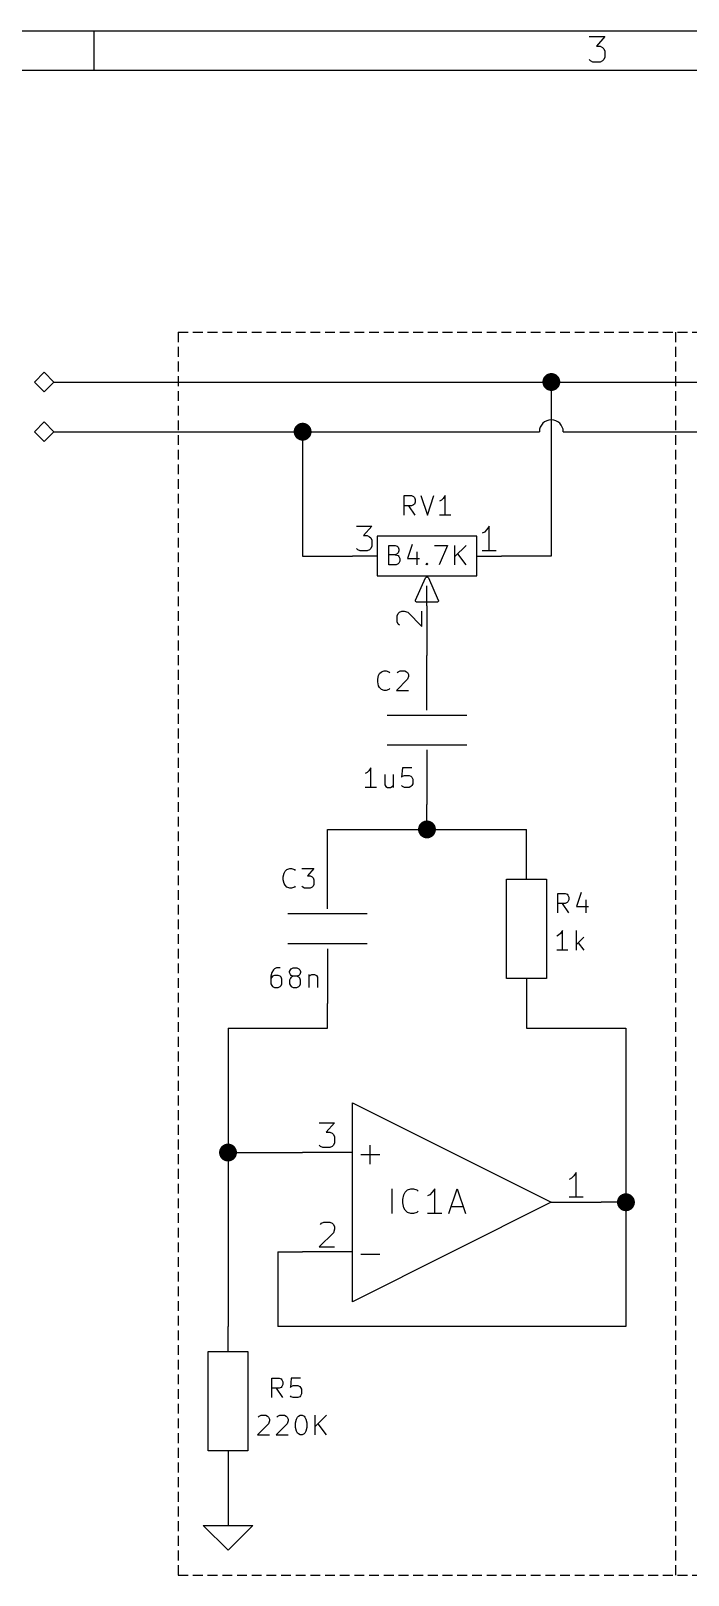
# Model space of a CAD drawing. Header units: millimetres. Extents: x 10 to 287, y -200 to -10.
# Drawn here: x 106.8 to 140.3, y -88.9 to -10 of the extents above; entities that cross this region are included whole.
import ezdxf

# ---------------------------------------------------------------- set-up
doc = ezdxf.new("R2010")
doc.units = ezdxf.units.MM
doc.linetypes.add('DASHED', pattern=[0.75, 0.5, -0.25])
for name, color, linetype in [('BLUETWENTY', 160, 'CONTINUOUS'), ('GREENSIXTYFIVE', 129, 'CONTINUOUS'), ('LIGHTBLUE', 172, 'CONTINUOUS'), ('LIGHTGREEN', 92, 'CONTINUOUS'), ('LIGHTORANGE', 30, 'CONTINUOUS'), ('LIGHTRED', 12, 'CONTINUOUS'), ('PUREORANGE', 40, 'CONTINUOUS'), ('RED', 14, 'CONTINUOUS'), ('WHITE', 250, 'CONTINUOUS')]:
    doc.layers.add(name, color=color, linetype=linetype)

msp = doc.modelspace()

# ---------------------------------------------------------------- linework, layer by layer
at = {"layer": 'BLUETWENTY', "linetype": 'CONTINUOUS'}
for p, q in [((125.0475, -37.2861), (125.0475, -36.2861)), ((125.0475, -36.2861), (125.3809, -36.2861)), ((125.3809, -36.2861), (125.4761, -36.3337)), ((126.238, -36.2385), (125.9999, -36.9527)), ((127.3809, -36.2861), (128.0476, -36.2861)), ((128.0476, -36.2861), (127.619, -37.2861)), ((128.4285, -37.2861), (128.4285, -36.2861)), ((129, -36.2861), (128.4285, -36.8575)), ((125.3809, -36.7623), (125.0475, -36.7623)), ((125.4761, -36.7146), (125.3809, -36.7623)), ((125.3809, -36.7623), (125.5237, -36.8099)), ((125.4761, -36.3337), (125.5237, -36.3813)), ((125.5237, -36.667), (125.4761, -36.7146)), ((125.5237, -36.3813), (125.5714, -36.4765)), ((125.5714, -36.5718), (125.5237, -36.667)), ((125.5237, -36.8099), (125.5714, -36.8575)), ((125.5714, -36.4765), (125.5714, -36.5718)), ((125.5714, -36.8575), (125.619, -36.9527)), ((125.619, -36.9527), (125.619, -37.0956)), ((125.9999, -36.9527), (126.619, -36.9527)), ((126.4761, -36.6194), (126.4761, -37.2861)), ((129, -37.2861), (128.5714, -36.7146)), ((125.4285, -37.2861), (125.0475, -37.2861)), ((125.5237, -37.2385), (125.4285, -37.2861)), ((125.5714, -37.1908), (125.5237, -37.2385)), ((125.619, -37.0956), (125.5714, -37.1908)), ((126.9523, -37.2385), (126.9999, -37.1908)), ((126.9999, -37.2861), (126.9523, -37.2385)), ((126.9999, -37.1908), (127.0476, -37.2385)), ((126.9999, -37.1908), (126.9999, -37.2861)), ((127.0476, -37.2385), (126.9999, -37.2861))]:
    msp.add_line(p, q, dxfattribs=at)
at = {"layer": 'GREENSIXTYFIVE', "linetype": 'CONTINUOUS'}
for p, q in [((125.8333, -34.7461), (125.8333, -33.7461)), ((125.8333, -33.7461), (126.2143, -33.7461)), ((126.2143, -33.7461), (126.3095, -33.7937)), ((126.3095, -33.7937), (126.3572, -33.8413)), ((126.3572, -33.8413), (126.4048, -33.9365)), ((126.6905, -33.7461), (127.0238, -34.7461)), ((127.0238, -34.7461), (127.3572, -33.7461)), ((127.8333, -33.8889), (127.7381, -33.9842)), ((127.9285, -33.7461), (127.8333, -33.8889)), ((127.9285, -34.7461), (127.9285, -33.7461)), ((126.2143, -34.2699), (125.8333, -34.2699)), ((126.4048, -34.7461), (126.0714, -34.2699)), ((126.3095, -34.2223), (126.2143, -34.2699)), ((126.3572, -34.1746), (126.3095, -34.2223)), ((126.4048, -34.0794), (126.3572, -34.1746)), ((126.4048, -33.9365), (126.4048, -34.0794)), ((127.7381, -33.9842), (127.6428, -34.0318)), ((128.2143, -34.7461), (127.6428, -34.7461)), ((124.4839, -43.1224), (124.5315, -42.932)), ((124.4839, -43.2653), (124.4839, -43.1224)), ((124.5315, -43.4558), (124.4839, -43.2653)), ((124.5315, -42.932), (124.5792, -42.8367)), ((124.5792, -42.8367), (124.6744, -42.7415)), ((124.6744, -42.7415), (124.8173, -42.6939)), ((124.8173, -42.6939), (124.9125, -42.6939)), ((124.9125, -42.6939), (125.0554, -42.7415)), ((125.0554, -42.7415), (125.103, -42.7891)), ((126.0077, -43.1224), (125.4363, -43.6939)), ((125.4839, -42.7891), (125.5315, -42.7415)), ((125.5315, -42.7415), (125.6268, -42.6939)), ((125.6268, -42.6939), (125.8649, -42.6939)), ((125.8649, -42.6939), (125.9601, -42.7415)), ((125.9601, -42.7415), (126.0077, -42.7891)), ((126.0077, -42.7891), (126.0554, -42.8843)), ((126.0554, -42.9796), (126.0077, -43.1224)), ((126.0554, -42.8843), (126.0554, -42.9796)), ((124.5792, -43.551), (124.5315, -43.4558)), ((124.6744, -43.6463), (124.5792, -43.551)), ((124.8173, -43.6939), (124.6744, -43.6463)), ((124.9125, -43.6939), (124.8173, -43.6939)), ((125.0554, -43.6463), (124.9125, -43.6939)), ((125.103, -43.5986), (125.0554, -43.6463)), ((125.4363, -43.6939), (126.0554, -43.6939)), ((123.9442, -47.8963), (123.8489, -47.9439)), ((124.0394, -47.801), (123.9442, -47.8963)), ((124.1346, -47.6582), (124.0394, -47.801)), ((124.1346, -48.6582), (124.1346, -47.6582)), ((124.8489, -47.9915), (124.8489, -48.5153)), ((125.2775, -47.9915), (125.2775, -48.6582)), ((125.7537, -47.6582), (125.7061, -48.1344)), ((125.7061, -48.1344), (125.7537, -48.0867)), ((126.2299, -47.6582), (125.7537, -47.6582)), ((125.7537, -48.0867), (125.849, -48.0391)), ((125.849, -48.0391), (126.0871, -48.0391)), ((126.0871, -48.0391), (126.1823, -48.0867)), ((126.1823, -48.0867), (126.2299, -48.1344)), ((124.4204, -48.6582), (123.8489, -48.6582)), ((124.8489, -48.5153), (124.8966, -48.6106)), ((124.8966, -48.6106), (124.9918, -48.6582)), ((124.9918, -48.6582), (125.1347, -48.6582)), ((125.1347, -48.6582), (125.2299, -48.6106)), ((125.2299, -48.6106), (125.2775, -48.5629)), ((125.7537, -48.6106), (125.7061, -48.5629)), ((125.849, -48.6582), (125.7537, -48.6106)), ((126.0871, -48.6582), (125.849, -48.6582)), ((126.1823, -48.6106), (126.0871, -48.6582)), ((126.2299, -48.5629), (126.1823, -48.6106)), ((126.2299, -48.1344), (126.2776, -48.2296)), ((126.2776, -48.4677), (126.2299, -48.5629)), ((126.2776, -48.2296), (126.2776, -48.4677)), ((119.7532, -52.9389), (119.8484, -52.8437)), ((119.8484, -52.8437), (119.9913, -52.7961)), ((119.9913, -52.7961), (120.0865, -52.7961)), ((120.0865, -52.7961), (120.2294, -52.8437)), ((120.2294, -52.8437), (120.277, -52.8913)), ((120.6103, -52.7961), (121.2294, -52.7961)), ((121.2294, -52.7961), (120.896, -53.177)), ((119.6579, -53.2246), (119.7055, -53.0342)), ((119.6579, -53.3675), (119.6579, -53.2246)), ((119.7055, -53.558), (119.6579, -53.3675)), ((119.7055, -53.0342), (119.7532, -52.9389)), ((119.7532, -53.6532), (119.7055, -53.558)), ((120.896, -53.177), (121.0389, -53.177)), ((121.0389, -53.177), (121.1341, -53.2246)), ((121.1341, -53.2246), (121.1817, -53.2723)), ((121.1817, -53.2723), (121.2294, -53.3675)), ((121.2294, -53.6056), (121.1817, -53.7008)), ((121.2294, -53.3675), (121.2294, -53.6056)), ((119.8484, -53.7485), (119.7532, -53.6532)), ((119.9913, -53.7961), (119.8484, -53.7485)), ((120.0865, -53.7961), (119.9913, -53.7961)), ((120.2294, -53.7485), (120.0865, -53.7961)), ((120.277, -53.7008), (120.2294, -53.7485)), ((120.6579, -53.7485), (120.6103, -53.7008)), ((120.7532, -53.7961), (120.6579, -53.7485)), ((121.0389, -53.7961), (120.7532, -53.7961)), ((121.1341, -53.7485), (121.0389, -53.7961)), ((121.1817, -53.7008), (121.1341, -53.7485)), ((133.6755, -55.0661), (133.6755, -54.0661)), ((133.6755, -54.0661), (134.0565, -54.0661)), ((134.0565, -54.0661), (134.1517, -54.1137)), ((134.1517, -54.1137), (134.1994, -54.1613)), ((134.1994, -54.1613), (134.247, -54.2565)), ((134.247, -54.3994), (134.1994, -54.4946)), ((134.247, -54.2565), (134.247, -54.3994)), ((134.866, -54.0185), (134.6279, -54.7327)), ((135.1041, -54.3994), (135.1041, -55.0661)), ((134.0565, -54.5899), (133.6755, -54.5899)), ((134.247, -55.0661), (133.9136, -54.5899)), ((134.1517, -54.5423), (134.0565, -54.5899)), ((134.1994, -54.4946), (134.1517, -54.5423)), ((134.6279, -54.7327), (135.247, -54.7327)), ((133.9136, -55.9711), (133.8184, -56.1139)), ((133.9136, -56.9711), (133.9136, -55.9711)), ((134.6279, -56.9711), (134.6279, -55.9711)), ((133.7232, -56.2092), (133.6279, -56.2568)), ((133.8184, -56.1139), (133.7232, -56.2092)), ((135.0089, -56.3044), (134.6279, -56.6854)), ((134.7232, -56.5901), (135.0089, -56.9711)), ((134.1994, -56.9711), (133.6279, -56.9711)), ((119.0705, -58.1142), (119.0229, -58.3046)), ((119.0229, -58.3046), (119.0229, -58.6856)), ((119.0705, -58.3523), (119.0229, -58.4475)), ((119.1658, -57.9713), (119.0705, -58.1142)), ((119.1182, -58.3046), (119.0705, -58.3523)), ((119.2134, -58.257), (119.1182, -58.3046)), ((119.2134, -57.9237), (119.1658, -57.9713)), ((119.3086, -57.8761), (119.2134, -57.9237)), ((119.4039, -58.257), (119.2134, -58.257)), ((119.4991, -57.8761), (119.3086, -57.8761)), ((119.4991, -58.3046), (119.4039, -58.257)), ((119.5467, -58.3523), (119.4991, -58.3046)), ((119.5944, -58.4475), (119.5467, -58.3523)), ((119.9753, -58.0665), (120.0229, -57.9713)), ((119.9753, -58.1142), (119.9753, -58.0665)), ((120.0229, -58.2094), (119.9753, -58.1142)), ((120.0229, -57.9713), (120.0706, -57.9237)), ((120.0706, -58.257), (120.0229, -58.2094)), ((120.0706, -58.3523), (120.0229, -58.3999)), ((120.0706, -57.9237), (120.1658, -57.8761)), ((120.1658, -58.3046), (120.0706, -58.257)), ((120.1658, -58.3046), (120.0706, -58.3523)), ((120.1658, -57.8761), (120.3563, -57.8761)), ((120.3563, -58.3046), (120.1658, -58.3046)), ((120.3563, -57.8761), (120.4515, -57.9237)), ((120.4515, -58.257), (120.3563, -58.3046)), ((120.4515, -58.3523), (120.3563, -58.3046)), ((120.4515, -57.9237), (120.4991, -57.9713)), ((120.4991, -58.2094), (120.4515, -58.257)), ((120.4991, -58.3999), (120.4515, -58.3523)), ((120.4991, -57.9713), (120.5468, -58.0665)), ((120.5468, -58.1142), (120.4991, -58.2094)), ((120.5468, -58.0665), (120.5468, -58.1142)), ((120.9753, -58.2094), (120.9753, -58.8761)), ((120.9753, -58.3046), (121.023, -58.257)), ((121.023, -58.257), (121.1182, -58.2094)), ((121.1182, -58.2094), (121.2611, -58.2094)), ((121.2611, -58.2094), (121.3563, -58.257)), ((121.3563, -58.257), (121.4039, -58.3523)), ((121.4039, -58.3523), (121.4039, -58.8761)), ((119.0229, -58.6856), (119.0705, -58.7808)), ((119.0705, -58.7808), (119.1182, -58.8285)), ((119.1182, -58.8285), (119.2134, -58.8761)), ((119.2134, -58.8761), (119.4039, -58.8761)), ((119.4039, -58.8761), (119.4991, -58.8285)), ((119.4991, -58.8285), (119.5467, -58.7808)), ((119.5467, -58.7808), (119.5944, -58.6856)), ((119.5944, -58.6856), (119.5944, -58.4475)), ((120.0229, -58.3999), (119.9753, -58.4951)), ((119.9753, -58.4951), (119.9753, -58.6856)), ((119.9753, -58.6856), (120.0229, -58.7808)), ((120.0229, -58.7808), (120.0706, -58.8285)), ((120.0706, -58.8285), (120.1658, -58.8761)), ((120.1658, -58.8761), (120.3563, -58.8761)), ((120.3563, -58.8761), (120.4515, -58.8285)), ((120.4515, -58.8285), (120.4991, -58.7808)), ((120.5468, -58.4951), (120.4991, -58.3999)), ((120.4991, -58.7808), (120.5468, -58.6856)), ((120.5468, -58.6856), (120.5468, -58.4951)), ((124.1031, -67.8975), (124.1031, -66.9299)), ((123.6193, -67.4137), (124.587, -67.4137)), ((125.2159, -70.4292), (125.2159, -69.1592)), ((125.8207, -69.4616), (125.8812, -69.3407)), ((125.8812, -69.3407), (126.0022, -69.2197)), ((126.0022, -69.2197), (126.1836, -69.1592)), ((126.1836, -69.1592), (126.3045, -69.1592)), ((126.3045, -69.1592), (126.486, -69.2197)), ((126.486, -69.2197), (126.5464, -69.2802)), ((127.2722, -69.3407), (127.1512, -69.4616)), ((127.3931, -69.1592), (127.2722, -69.3407)), ((127.3931, -70.4292), (127.3931, -69.1592)), ((128.1188, -70.4292), (128.5421, -69.1592)), ((128.5421, -69.1592), (128.9655, -70.4292)), ((125.7603, -69.7035), (125.8207, -69.4616)), ((125.7603, -69.8849), (125.7603, -69.7035)), ((125.8207, -70.1268), (125.7603, -69.8849)), ((125.8812, -70.2478), (125.8207, -70.1268)), ((127.1512, -69.4616), (127.0303, -69.5221)), ((128.2398, -70.0664), (128.8445, -70.0664)), ((126.0022, -70.3688), (125.8812, -70.2478)), ((126.1836, -70.4292), (126.0022, -70.3688)), ((126.3045, -70.4292), (126.1836, -70.4292)), ((126.486, -70.3688), (126.3045, -70.4292)), ((126.5464, -70.3083), (126.486, -70.3688)), ((127.756, -70.4292), (127.0303, -70.4292)), ((123.6193, -72.4937), (124.587, -72.4937)), ((119.0705, -79.8311), (119.0705, -78.8311)), ((119.0705, -78.8311), (119.4515, -78.8311)), ((119.4515, -78.8311), (119.5467, -78.8787)), ((119.5467, -78.8787), (119.5944, -78.9263)), ((120.0705, -78.8311), (120.0229, -79.3073)), ((120.5467, -78.8311), (120.0705, -78.8311)), ((119.4515, -79.3549), (119.0705, -79.3549)), ((119.642, -79.8311), (119.3086, -79.3549)), ((119.5467, -79.3073), (119.4515, -79.3549)), ((119.5944, -79.2596), (119.5467, -79.3073)), ((119.5944, -78.9263), (119.642, -79.0215)), ((119.642, -79.1644), (119.5944, -79.2596)), ((119.642, -79.0215), (119.642, -79.1644)), ((120.0229, -79.3073), (120.0705, -79.2596)), ((120.0705, -79.2596), (120.1658, -79.212)), ((120.1658, -79.212), (120.4039, -79.212)), ((120.4039, -79.212), (120.4991, -79.2596)), ((120.4991, -79.2596), (120.5467, -79.3073)), ((120.5467, -79.3073), (120.5944, -79.4025)), ((120.5944, -79.6406), (120.5467, -79.7358)), ((120.5944, -79.4025), (120.5944, -79.6406)), ((120.0705, -79.7835), (120.0229, -79.7358)), ((120.1658, -79.8311), (120.0705, -79.7835)), ((120.4039, -79.8311), (120.1658, -79.8311)), ((120.4991, -79.7835), (120.4039, -79.8311)), ((120.5467, -79.7358), (120.4991, -79.7835)), ((118.9117, -81.1646), (118.3403, -81.7361)), ((118.3879, -80.8313), (118.4355, -80.7837)), ((118.4355, -80.7837), (118.5308, -80.7361)), ((118.5308, -80.7361), (118.7689, -80.7361)), ((118.7689, -80.7361), (118.8641, -80.7837)), ((118.8641, -80.7837), (118.9117, -80.8313)), ((118.9117, -80.8313), (118.9594, -80.9265)), ((118.9594, -81.0218), (118.9117, -81.1646)), ((118.9594, -80.9265), (118.9594, -81.0218)), ((119.8641, -81.1646), (119.2927, -81.7361)), ((119.3403, -80.8313), (119.3879, -80.7837)), ((119.3879, -80.7837), (119.4832, -80.7361)), ((119.4832, -80.7361), (119.7213, -80.7361)), ((119.7213, -80.7361), (119.8165, -80.7837)), ((119.8165, -80.7837), (119.8641, -80.8313)), ((119.8641, -80.8313), (119.9118, -80.9265)), ((119.9118, -81.0218), (119.8641, -81.1646)), ((119.9118, -80.9265), (119.9118, -81.0218)), ((120.2927, -81.117), (120.3403, -80.9265)), ((120.2927, -81.3551), (120.2927, -81.117)), ((120.3403, -80.9265), (120.388, -80.8313)), ((120.388, -80.8313), (120.4356, -80.7837)), ((120.4356, -80.7837), (120.5308, -80.7361)), ((120.5308, -80.7361), (120.6261, -80.7361)), ((120.6261, -80.7361), (120.7213, -80.7837)), ((120.7213, -80.7837), (120.7689, -80.8313)), ((120.7689, -80.8313), (120.8165, -80.9265)), ((120.8165, -80.9265), (120.8642, -81.117)), ((120.8642, -81.117), (120.8642, -81.3551)), ((121.2927, -81.7361), (121.2927, -80.7361)), ((121.8642, -80.7361), (121.2927, -81.3075)), ((121.8642, -81.7361), (121.4356, -81.1646)), ((118.3403, -81.7361), (118.9594, -81.7361)), ((119.2927, -81.7361), (119.9118, -81.7361)), ((120.3403, -81.5456), (120.2927, -81.3551)), ((120.388, -81.6408), (120.3403, -81.5456)), ((120.4356, -81.6885), (120.388, -81.6408)), ((120.5308, -81.7361), (120.4356, -81.6885)), ((120.6261, -81.7361), (120.5308, -81.7361)), ((120.7213, -81.6885), (120.6261, -81.7361)), ((120.7689, -81.6408), (120.7213, -81.6885)), ((120.8165, -81.5456), (120.7689, -81.6408)), ((120.8642, -81.3551), (120.8165, -81.5456))]:
    msp.add_line(p, q, dxfattribs=at)
at = {"layer": 'LIGHTBLUE', "linetype": 'DASHED'}
for p, q in [((114.3, -25.4), (114.3, -88.9)), ((114.3, -25.4), (266.7, -25.4)), ((139.7, -25.4), (139.7, -88.9)), ((114.3, -88.9), (266.7, -88.9))]:
    msp.add_line(p, q, dxfattribs=at)
at = {"layer": 'LIGHTGREEN', "linetype": 'CONTINUOUS'}
for p, q in [((127, -40.64), (127, -41.91)), ((127, -50.8), (127, -49.53)), ((121.92, -50.8), (127, -50.8)), ((121.92, -52.07), (121.92, -50.8)), ((127, -50.8), (132.08, -50.8)), ((132.08, -52.07), (132.08, -50.8)), ((121.92, -60.96), (121.92, -59.69)), ((132.08, -59.69), (132.08, -60.96)), ((116.84, -60.96), (116.84, -67.31)), ((116.84, -60.96), (121.92, -60.96)), ((132.08, -60.96), (137.16, -60.96)), ((137.16, -60.96), (137.16, -69.85)), ((116.84, -67.31), (120.65, -67.31)), ((116.84, -67.31), (116.84, -76.2)), ((137.16, -69.85), (135.89, -69.85)), ((137.16, -69.85), (137.16, -76.2)), ((119.38, -72.39), (119.38, -76.2)), ((119.38, -72.39), (120.65, -72.39)), ((137.16, -76.2), (119.38, -76.2)), ((116.84, -83.82), (116.84, -85.09))]:
    msp.add_line(p, q, dxfattribs=at)
at = {"layer": 'LIGHTGREEN', "const_width": 0.4572}
for points in [[(126.7714, -50.8, 1), (127.2286, -50.8, 1)], [(116.6114, -67.31, 1), (117.0686, -67.31, 1)], [(136.9314, -69.85, 1), (137.3886, -69.85, 1)]]:
    msp.add_lwpolyline(points, format="xyb", close=True, dxfattribs=at)
at = {"layer": 'LIGHTGREEN'}
msp.add_arc((133.35, -30.48), 0.6096, 0, 180, dxfattribs=at)
at = {"layer": 'LIGHTORANGE', "linetype": 'CONTINUOUS'}
for p, q in [((107.45, -29.98), (106.95, -30.48)), ((107.95, -30.48), (107.45, -29.98)), ((106.95, -30.48), (107.45, -30.98)), ((107.45, -30.98), (107.95, -30.48)), ((107.95, -30.48), (132.7404, -30.48)), ((120.65, -30.48), (120.65, -36.83)), ((133.9596, -30.48), (156.8704, -30.48)), ((120.65, -36.83), (123.19, -36.83))]:
    msp.add_line(p, q, dxfattribs=at)
at = {"layer": 'LIGHTORANGE', "const_width": 0.4572}
msp.add_lwpolyline([(120.4214, -30.48, 1), (120.8786, -30.48, 1)], format="xyb", close=True, dxfattribs=at)
at = {"layer": 'LIGHTRED', "linetype": 'CONTINUOUS'}
for p, q in [((123.4017, -35.3029), (124.1879, -35.3029)), ((124.1879, -35.3029), (123.7645, -35.7867)), ((130.0541, -35.4844), (129.9331, -35.6053)), ((130.175, -35.3029), (130.0541, -35.4844)), ((130.175, -36.5729), (130.175, -35.3029)), ((123.7645, -35.7867), (123.946, -35.7867)), ((123.946, -35.7867), (124.0669, -35.8472)), ((124.0669, -35.8472), (124.1274, -35.9077)), ((124.1274, -35.9077), (124.1879, -36.0286)), ((124.1879, -36.0286), (124.1879, -36.331)), ((129.9331, -35.6053), (129.8122, -35.6658)), ((123.4622, -36.5125), (123.4017, -36.452)), ((123.5831, -36.5729), (123.4622, -36.5125)), ((123.946, -36.5729), (123.5831, -36.5729)), ((124.0669, -36.5125), (123.946, -36.5729)), ((124.1274, -36.452), (124.0669, -36.5125)), ((124.1879, -36.331), (124.1274, -36.452)), ((130.5379, -36.5729), (129.8122, -36.5729)), ((125.4729, -39.8839), (125.5334, -39.763)), ((125.4729, -40.1863), (125.4729, -39.8839)), ((125.5334, -40.3073), (125.4729, -40.1863)), ((125.5334, -39.763), (125.5939, -39.7025)), ((125.5939, -39.7025), (125.7148, -39.642)), ((125.7148, -39.642), (125.8358, -39.642)), ((125.8358, -39.642), (126.0172, -39.7025)), ((126.0172, -39.7025), (126.7429, -40.4282)), ((126.7429, -40.4282), (126.7429, -39.642)), ((125.5939, -40.3677), (125.5334, -40.3073)), ((121.4967, -65.7829), (122.2829, -65.7829)), ((122.2829, -65.7829), (121.8595, -66.2667)), ((121.8595, -66.2667), (122.041, -66.2667)), ((122.041, -66.2667), (122.1619, -66.3272)), ((121.5572, -66.9925), (121.4967, -66.932)), ((121.6781, -67.0529), (121.5572, -66.9925)), ((122.041, -67.0529), (121.6781, -67.0529)), ((122.1619, -66.9925), (122.041, -67.0529)), ((122.1619, -66.3272), (122.2224, -66.3877)), ((122.2224, -66.932), (122.1619, -66.9925)), ((122.2224, -66.3877), (122.2829, -66.5086)), ((122.2829, -66.811), (122.2224, -66.932)), ((122.2829, -66.5086), (122.2829, -66.811)), ((134.3781, -68.6253), (134.2572, -68.6858)), ((134.4991, -68.5044), (134.3781, -68.6253)), ((134.62, -68.3229), (134.4991, -68.5044)), ((134.62, -69.5929), (134.62, -68.3229)), ((134.9829, -69.5929), (134.2572, -69.5929)), ((121.5572, -70.9839), (121.6176, -70.9234)), ((121.6176, -70.9234), (121.7386, -70.8629)), ((121.7386, -70.8629), (122.041, -70.8629)), ((122.041, -70.8629), (122.1619, -70.9234)), ((122.1619, -70.9234), (122.2224, -70.9839)), ((122.2224, -70.9839), (122.2829, -71.1048)), ((122.2224, -71.4072), (121.4967, -72.1329)), ((122.2829, -71.2258), (122.2224, -71.4072)), ((122.2829, -71.1048), (122.2829, -71.2258)), ((121.4967, -72.1329), (122.2829, -72.1329))]:
    msp.add_line(p, q, dxfattribs=at)
at = {"layer": 'PUREORANGE', "linetype": 'CONTINUOUS'}
for p, q in [((107.45, -27.44), (106.95, -27.94)), ((107.95, -27.94), (107.45, -27.44)), ((106.95, -27.94), (107.45, -28.44)), ((107.45, -28.44), (107.95, -27.94)), ((107.95, -27.94), (260.35, -27.94)), ((133.35, -27.94), (133.35, -36.83)), ((133.35, -36.83), (130.81, -36.83))]:
    msp.add_line(p, q, dxfattribs=at)
at = {"layer": 'PUREORANGE', "const_width": 0.4572}
msp.add_lwpolyline([(133.1214, -27.94, 1), (133.5786, -27.94, 1)], format="xyb", close=True, dxfattribs=at)
at = {"layer": 'RED', "linetype": 'CONTINUOUS'}
for p, q in [((10, -10), (287.0022, -10)), ((110, -12), (110, -10)), ((135.2843, -10.2937), (136.089, -10.2937)), ((136.089, -10.2937), (135.6557, -10.7889)), ((135.6557, -10.7889), (135.8414, -10.7889)), ((135.8414, -10.7889), (135.9652, -10.8508)), ((135.9652, -10.8508), (136.0271, -10.9127)), ((136.0271, -10.9127), (136.089, -11.0365)), ((136.089, -11.0365), (136.089, -11.346)), ((135.3462, -11.5318), (135.2843, -11.4698)), ((135.47, -11.5937), (135.3462, -11.5318)), ((135.8414, -11.5937), (135.47, -11.5937)), ((135.9652, -11.5318), (135.8414, -11.5937)), ((136.0271, -11.4698), (135.9652, -11.5318)), ((136.089, -11.346), (136.0271, -11.4698)), ((12, -12), (285.0022, -12)), ((129.54, -35.814), (124.46, -35.814)), ((124.46, -35.814), (124.46, -37.846)), ((129.54, -37.846), (129.54, -35.814)), ((124.46, -36.83), (123.19, -36.83)), ((129.54, -36.83), (130.81, -36.83)), ((124.46, -37.846), (129.54, -37.846)), ((126.4224, -39.0851), (126.9304, -37.9421)), ((126.9304, -37.9421), (126.9347, -37.9345)), ((126.9347, -37.9345), (126.9356, -37.9322)), ((126.9356, -37.9322), (126.9366, -37.931)), ((126.9366, -37.931), (126.9378, -37.9291)), ((126.9378, -37.9291), (126.9464, -37.9207)), ((126.9464, -37.9207), (126.956, -37.9108)), ((126.956, -37.9108), (126.9576, -37.91)), ((126.9576, -37.91), (126.9592, -37.9086)), ((126.9592, -37.9086), (126.9722, -37.9035)), ((126.9722, -37.9035), (126.9833, -37.8987)), ((126.9833, -37.8987), (126.9851, -37.8986)), ((126.9851, -37.8986), (126.9871, -37.8979)), ((126.9871, -37.8979), (127, -37.8982)), ((127, -37.8982), (127.0129, -37.8979)), ((127, -39.37), (127, -38.354)), ((127.0129, -37.8979), (127.0148, -37.8986)), ((127.0148, -37.8986), (127.0167, -37.8987)), ((127.0167, -37.8987), (127.0277, -37.9035)), ((127.0277, -37.9035), (127.0408, -37.9086)), ((127.0408, -37.9086), (127.0423, -37.91)), ((127.0423, -37.91), (127.044, -37.9108)), ((127.044, -37.9108), (127.0528, -37.9201)), ((127.0528, -37.9201), (127.0622, -37.929)), ((127.0622, -37.929), (127.0634, -37.9311)), ((127.0634, -37.9311), (127.0644, -37.9322)), ((127.0644, -37.9322), (127.0652, -37.9343)), ((127.0652, -37.9343), (127.0696, -37.9421)), ((127.0696, -37.9421), (127.5776, -39.085)), ((126.4169, -39.1289), (126.4173, -39.1141)), ((126.4173, -39.1299), (126.4169, -39.1289)), ((126.4173, -39.1011), (126.4176, -39.1001)), ((126.4173, -39.1141), (126.4173, -39.1011)), ((126.4173, -39.1309), (126.4173, -39.1299)), ((126.4225, -39.1436), (126.4173, -39.1309)), ((126.4176, -39.1001), (126.4177, -39.0993)), ((126.4177, -39.0993), (126.4224, -39.0851)), ((126.4276, -39.1568), (126.4225, -39.1436)), ((126.4282, -39.1575), (126.4276, -39.1568)), ((126.4286, -39.1583), (126.4282, -39.1575)), ((126.4378, -39.1675), (126.4286, -39.1583)), ((126.448, -39.1782), (126.4378, -39.1675)), ((126.4488, -39.1785), (126.448, -39.1782)), ((126.4497, -39.1794), (126.4488, -39.1785)), ((126.4641, -39.1853), (126.4497, -39.1794)), ((126.4753, -39.1903), (126.4641, -39.1853)), ((126.4761, -39.1903), (126.4753, -39.1903)), ((126.4771, -39.1907), (126.4761, -39.1903)), ((126.492, -39.1922), (126.4771, -39.1907)), ((127.508, -39.1922), (126.492, -39.1922)), ((127, -39.37), (127, -40.64)), ((127.5229, -39.1907), (127.508, -39.1922)), ((127.5238, -39.1903), (127.5229, -39.1907)), ((127.5247, -39.1903), (127.5238, -39.1903)), ((127.5358, -39.1853), (127.5247, -39.1903)), ((127.5503, -39.1794), (127.5358, -39.1853)), ((127.5511, -39.1785), (127.5503, -39.1794)), ((127.552, -39.1782), (127.5511, -39.1785)), ((127.5622, -39.1675), (127.552, -39.1782)), ((127.5714, -39.1583), (127.5622, -39.1675)), ((127.5717, -39.1575), (127.5714, -39.1583)), ((127.5724, -39.1568), (127.5717, -39.1575)), ((127.5774, -39.1436), (127.5724, -39.1568)), ((127.5827, -39.1309), (127.5774, -39.1436)), ((127.5776, -39.085), (127.5823, -39.0993)), ((127.5823, -39.0993), (127.5823, -39.1001)), ((127.5823, -39.1001), (127.5827, -39.1011)), ((127.5827, -39.1011), (127.5827, -39.1141)), ((127.5827, -39.1141), (127.5831, -39.1289)), ((127.5831, -39.1289), (127.5827, -39.1299)), ((127.5827, -39.1299), (127.5827, -39.1309)), ((127, -44.704), (127, -41.91)), ((124.968, -44.958), (129.032, -44.958)), ((124.968, -46.482), (129.032, -46.482)), ((127, -46.736), (127, -49.53)), ((121.92, -54.864), (121.92, -52.07)), ((132.08, -53.34), (132.08, -52.07)), ((131.064, -58.42), (131.064, -53.34)), ((131.064, -53.34), (133.096, -53.34)), ((133.096, -53.34), (133.096, -58.42)), ((123.952, -55.118), (119.888, -55.118)), ((123.952, -56.642), (119.888, -56.642)), ((121.92, -56.896), (121.92, -59.69)), ((133.096, -58.42), (131.064, -58.42)), ((132.08, -58.42), (132.08, -59.69)), ((123.19, -64.77), (133.35, -69.85)), ((123.19, -74.93), (123.19, -64.77)), ((123.19, -67.31), (120.65, -67.31)), ((133.35, -69.85), (123.19, -74.93)), ((133.35, -69.85), (135.89, -69.85)), ((123.19, -72.39), (120.65, -72.39)), ((116.84, -77.47), (116.84, -76.2)), ((115.824, -82.55), (115.824, -77.47)), ((115.824, -77.47), (117.856, -77.47)), ((117.856, -77.47), (117.856, -82.55)), ((117.856, -82.55), (115.824, -82.55)), ((116.84, -82.55), (116.84, -83.82)), ((116.84, -85.09), (116.84, -86.36)), ((116.84, -87.63), (115.57, -86.36)), ((115.57, -86.36), (116.84, -86.36)), ((116.84, -86.36), (118.11, -86.36)), ((118.11, -86.36), (116.84, -87.63))]:
    msp.add_line(p, q, dxfattribs=at)
at = {"layer": 'WHITE', "linetype": 'CONTINUOUS'}
for p, q in [((123.19, -64.77), (133.35, -69.85)), ((123.19, -74.93), (123.19, -64.77)), ((133.35, -69.85), (123.19, -74.93))]:
    msp.add_line(p, q, dxfattribs=at)

doc.saveas('drawing.dxf')
